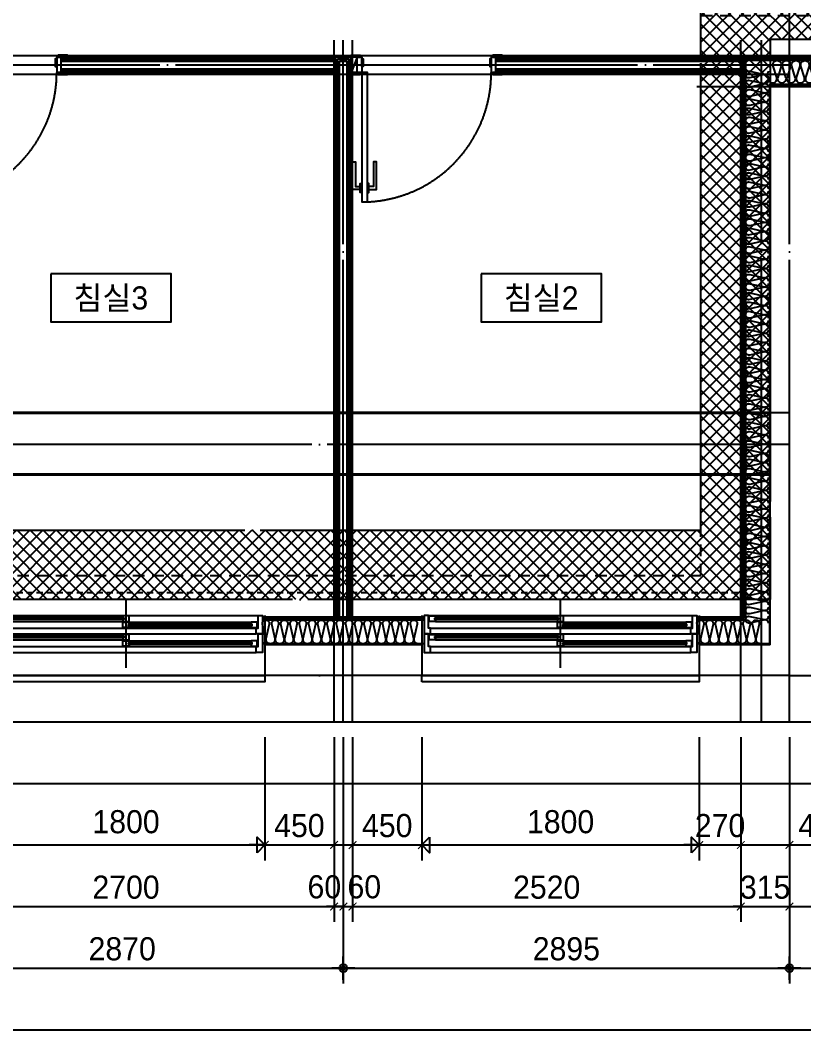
# Model space of a CAD drawing. Header units: millimetres. Extents: x -24416 to 92204, y -190080 to 23760.
# Drawn here: x 64298 to 69383, y -120941 to -114386 of the extents above; entities that cross this region are included whole.
import ezdxf
from ezdxf.enums import TextEntityAlignment as Align
from ezdxf.xclip import XClip

# ---------------------------------------------------------------- set-up
doc = ezdxf.new("R2010")
doc.units = ezdxf.units.MM
doc.header["$LTSCALE"] = 50
doc.header["$XCLIPFRAME"] = 0
for name, pattern in [('AUDIT_D_220706163347-0', [0]), ('CEN', [62, 60, -1, 0, -1]), ('H', [1.3, 0.8, -0.5]), ('HID', [2.5, 1.5, -1]), ('HIDDEN', [2, 1, -1]), ('평면도(기준)$0$CENTER2', [16.25, 15, -0.5, 0.25, -0.5])]:
    doc.linetypes.add(name, pattern=pattern)
doc.layers.get('defpoints').update_dxf_attribs({"color": 139})
for name, color, linetype, plot in [('AA-CEN', 1, 'CEN', False), ('Defpoint', 135, 'Continuous', False), ('MC', 135, 'Continuous', False)]:
    doc.layers.add(name, color=color, linetype=linetype, plot=plot)
for name, color, linetype in [('AA-XXXX-DIMS', 7, 'Continuous'), ('AA-단열-바닥-욕실', 30, 'Continuous'), ('ARDM', 7, 'Continuous'), ('CEN_CON', 1, 'CEN'), ('CEN_WALL', 12, 'CEN'), ('CONC', 2, 'Continuous'), ('dan1', 7, 'HID'), ('DIM', 7, 'AUDIT_D_220706163347-0'), ('ELE3_CON', 7, 'Continuous'), ('HAT', 9, 'Continuous'), ('INS', 252, 'Continuous'), ('INSUL', 8, 'Continuous'), ('SINA-F-FRAME', 4, 'Continuous'), ('WAL_DRY', 7, 'Continuous'), ('WIN', 4, 'Continuous'), ('X - 단위세대$0$ETC', 6, 'Continuous'), ('실명', 3, 'AUDIT_D_220706163347-0'), ('실명박스', 7, 'AUDIT_D_220706163347-0'), ('커튼박스', 6, 'Continuous'), ('평면도(기준)$0$1.EC-F-DOOR', 4, 'Continuous'), ('평면도(기준)$0$1.EC-F-DOOR-F', 4, 'Continuous'), ('확장', 8, 'HIDDEN')]:
    doc.layers.add(name, color=color, linetype=linetype)
doc.styles.add('HAUD01', font='Dotum.ttf')
doc.styles.add('맑은고딕', font='malgun.ttf', dxfattribs={"width": 0.9})
doc.dimstyles.new('DIM-50', dxfattribs={"dimscale": 50, "dimtxt": 3, "dimasz": 1, "dimexe": 2, "dimexo": 2, "dimgap": 1, "dimtad": 1, "dimdec": 0, "dimzin": 0, "dimdsep": 46, "dimtxsty": '맑은고딕', "dimblk1": 'DIMDOT', "dimblk2": 'DIMDOT', "dimsah": 1, "dimcen": 0.09, "dimdle": 2, "dimclrd": 7, "dimclre": 7, "dimclrt": 3, "dimadec": 0, "dimazin": 0, "dimtfac": 1, "dimtdec": 0, "dimtix": 1, "dimtmove": 2, "dimatfit": 3, "dimldrblk": 'DIMDOT', "dimfxl": 1, "dimtolj": 1, "dimtzin": 0, "dimarcsym": 0})
doc.dimstyles.new('MCDIM-50', dxfattribs={"dimscale": 50, "dimtxt": 3, "dimasz": 1, "dimexe": 2, "dimexo": 2, "dimgap": 1, "dimtad": 1, "dimdec": 0, "dimzin": 0, "dimdsep": 46, "dimtxsty": '맑은고딕', "dimblk1": 'ARCHTICK', "dimblk2": 'ARCHTICK', "dimsah": 1, "dimcen": 0.09, "dimdle": 2, "dimclrd": 7, "dimclre": 7, "dimclrt": 3, "dimadec": 0, "dimazin": 0, "dimtfac": 1, "dimtdec": 0, "dimtix": 1, "dimtmove": 2, "dimatfit": 3, "dimldrblk": 'ARCHTICK', "dimfxl": 1, "dimtolj": 1, "dimtzin": 0, "dimarcsym": 0})
doc.dimstyles.new('외부100-win', dxfattribs={"dimscale": 50, "dimtxt": 3, "dimasz": 1, "dimexe": 2, "dimexo": 2.5, "dimgap": 1.5, "dimtad": 1, "dimdec": 0, "dimzin": 0, "dimdsep": 46, "dimtxsty": '맑은고딕', "dimblk": 'DO2-2', "dimblk1": 'DO2-2', "dimblk2": 'DIMDOT', "dimcen": 0.09, "dimdle": 2, "dimclrd": 7, "dimclre": 7, "dimclrt": 3, "dimadec": 0, "dimazin": 0, "dimtfac": 1, "dimtdec": 0, "dimtix": 1, "dimtmove": 2, "dimatfit": 3, "dimldrblk": 'DO2-2', "dimfxl": 1, "dimtolj": 1, "dimtzin": 0, "dimarcsym": 0})

# ---------------------------------------------------------------- blocks, each defined once
blk = doc.blocks.new('WIN_이중창_1800')
at = {"layer": 'Defpoint'}
for p, q in [((-15, 240), (-15, 0)), ((1785, 240), (1785, 0))]:
    blk.add_line(p, q, dxfattribs=at)
at = {"layer": 'WIN'}
blk.add_line((885, -100), (885, 340), dxfattribs=at)
at = {"layer": 'WIN', "color": 8}
for p, q in [((1742, 240), (28, 240)), ((1697, 237), (905, 237)), ((1697, 202), (905, 202)), ((1730, 158), (40, 158)), ((865, 196), (73, 196)), ((865, 161), (73, 161)), ((1730, 120), (40, 120)), ((865, 76), (73, 76)), ((1697, 117), (905, 117)), ((1697, 82), (905, 82)), ((1730, 38), (40, 38)), ((1730, 0), (40, 0)), ((865, 41), (73, 41))]:
    blk.add_line(p, q, dxfattribs=at)
at = {"layer": 'WIN'}
for points in [[(40, 158), (28, 158), (28, 240), (0, 240), (0, 120), (40, 120), (40, 158)], [(905, 216.5), (905, 202), (865, 202), (865, 237), (905, 237), (905, 222.5)], [(1704, 222.5), (1704, 216.5), (898, 216.5), (898, 222.5), (1704, 222.5)], [(1697, 216.5), (1697, 202), (1737, 202), (1737, 237), (1697, 237), (1697, 222.5)], [(1730, 158), (1742, 158), (1742, 240), (1770, 240), (1770, 120), (1730, 120), (1730, 158)], [(73, 175.5), (73, 161), (33, 161), (33, 196), (73, 196), (73, 181.5)], [(872, 181.5), (872, 175.5), (66, 175.5), (66, 181.5), (872, 181.5)], [(865, 175.5), (865, 161), (905, 161), (905, 196), (865, 196), (865, 181.5)], [(40, 38), (28, 38), (28, 120), (0, 120), (0, 0), (40, 0), (40, 38)], [(73, 55.5), (73, 41), (33, 41), (33, 76), (73, 76), (73, 61.5)], [(905, 96.5), (905, 82), (865, 82), (865, 117), (905, 117), (905, 102.5)], [(865, 55.5), (865, 41), (905, 41), (905, 76), (865, 76), (865, 61.5)], [(1704, 102.5), (1704, 96.5), (898, 96.5), (898, 102.5), (1704, 102.5)], [(1697, 96.5), (1697, 82), (1737, 82), (1737, 117), (1697, 117), (1697, 102.5)], [(1730, 38), (1742, 38), (1742, 120), (1770, 120), (1770, 0), (1730, 0), (1730, 38)], [(872, 61.5), (872, 55.5), (66, 55.5), (66, 61.5), (872, 61.5)]]:
    blk.add_lwpolyline(points, dxfattribs=at)
blk = doc.blocks.new('insul1')
blk.add_lwpolyline([(0, 0, 0.480617), (0.146, 0.183), (0.004, 0.817, -1.249969), (0.296, 0.817), (0.154, 0.183, 0.480617), (0.3, 0, 0.480617)], format="xyb")
blk = doc.blocks.new('DongSinsul_1')
at = {"layer": 'INSUL'}
blk.add_lwpolyline([(0, 0.25, 1.34403), (0.35, 0.25), (0.2, 0.75, -1.34403), (0.55, 0.75), (0.4, 0.25)], format="xyb", dxfattribs=at)
blk = doc.blocks.new('A$C3C3C21E6')
at = {"layer": '평면도(기준)$0$1.EC-F-DOOR'}
blk.add_lwpolyline([(70, -210), (70, -1049.6), (106, -1049.6), (106, -210), (70, -210)], dxfattribs=at)
at = {"layer": '평면도(기준)$0$1.EC-F-DOOR', "color": 8}
for points in [[(60, -969.6), (10, -969.6), (10, -789.6), (30, -789.6), (30, -949.6), (60, -949.6)], [(116.1, -969.6), (166.1, -969.6), (166.1, -789.6), (146.1, -789.6), (146.1, -949.6), (116.1, -949.6)]]:
    blk.add_lwpolyline(points, dxfattribs=at)
for points in [[(70, -929.6), (70, -989.6), (60, -989.6), (60, -929.6)], [(106, -929.6), (106, -989.6), (116, -989.6), (116, -929.6)]]:
    blk.add_lwpolyline(points, close=True, dxfattribs=at)
at = {"layer": '평면도(기준)$0$1.EC-F-DOOR', "color": 1, "linetype": '평면도(기준)$0$CENTER2', "ltscale": 6}
blk.add_arc((69.4, -209.7), 840.6, 272.49818, 359.98243, dxfattribs=at)
at = {"layer": '평면도(기준)$0$1.EC-F-DOOR-F'}
for points in [[(60, -110), (40, -110), (0, -110), (0, -98), (60, -98)], [(40, -110), (70, -110), (70, -210), (40, -210)], [(70, -120), (80, -120), (80, -170), (70, -170)], [(910, -120), (900, -120), (900, -170), (910, -170)], [(940, -110), (910, -110), (910, -210), (940, -210)], [(920, -110), (940, -110), (980, -110), (980, -98), (920, -98)], [(0, -222), (60, -222), (60, -210), (0, -210)], [(920, -222), (980, -222), (980, -210), (920, -210)]]:
    blk.add_lwpolyline(points, close=True, dxfattribs=at)
blk = doc.blocks.new('U-121A(확장)1', base_point=(300293.2, -148733.3))
at = {"layer": 'CEN_CON'}
for p, q in [((314628.2, -149033.3), (314628.2, -141708.3)), ((314628.2, -149033.3), (314628.2, -141708.3)), ((314448.2, -149033.3), (314448.2, -144608.3)), ((314628.2, -148733.3), (299993.2, -148733.3)), ((314628.2, -148733.3), (329263.2, -148733.3))]:
    blk.add_line(p, q, dxfattribs=at)
at = {"layer": 'CEN_WALL'}
for p, q in [((311733.2, -149033.3), (311733.2, -144608.3)), ((304443.2, -144768.3), (314628.2, -144768.3)), ((314028.2, -144908.3), (317683.2, -144908.3)), ((314628.2, -147233.3), (304443.2, -147233.3))]:
    blk.add_line(p, q, dxfattribs=at)
at = {"layer": 'CONC'}
for p, q in [((314503.2, -148533.3), (314503.2, -144898.3)), ((314503.2, -144898.3), (315073.2, -144898.3)), ((312243.2, -148533.3), (311223.2, -148533.3)), ((311223.2, -148533.3), (311223.2, -148733.3)), ((312243.2, -148533.3), (312243.2, -148733.3)), ((314503.2, -148533.3), (314043.2, -148533.3)), ((314043.2, -148533.3), (314043.2, -148733.3)), ((312243.2, -148733.3), (311223.2, -148733.3)), ((314628.2, -148733.3), (314043.2, -148733.3)), ((314628.2, -148733.3), (314753.2, -148733.3))]:
    blk.add_line(p, q, dxfattribs=at)
at = {"layer": 'dan1'}
blk.add_lwpolyline([(308563.2, -142508.3), (308253.2, -142508.3), (308253.2, -139348.3), (305613.2, -139348.3), (305613.2, -140233.3), (304993.2, -140233.3), (304993.2, -148083.3), (314053.2, -148083.3), (314053.2, -144448.3), (317843.2, -144448.3), (317843.2, -148083.3), (324403.2, -148083.3), (324403.2, -146593.3), (324713.2, -146593.3)], dxfattribs=at)
at = {"layer": 'ELE3_CON'}
for p, q in [((309423.2, -148733.3), (311223.2, -148733.3)), ((312243.2, -148733.3), (314043.2, -148733.3))]:
    blk.add_line(p, q, dxfattribs=at)
at = {"layer": 'INS'}
for p, q in [((314343.2, -144738.3), (314343.2, -148373.3)), ((314343.2, -144738.3), (315088.2, -144738.3)), ((314498.2, -144893.3), (314498.2, -148528.3)), ((314498.2, -144893.3), (315088.2, -144893.3)), ((312258.2, -148373.3), (311208.2, -148373.3)), ((314343.2, -148373.3), (314028.2, -148373.3)), ((312258.2, -148528.3), (311208.2, -148528.3)), ((314498.2, -148528.3), (314028.2, -148528.3))]:
    blk.add_line(p, q, dxfattribs=at)
at = {"layer": 'MC'}
for p, q in [((311673.2, -149033.3), (311673.2, -144608.3)), ((311793.2, -149033.3), (311793.2, -144608.3)), ((314313.2, -149033.3), (314313.2, -144608.3)), ((304443.2, -144708.3), (317683.2, -144708.3)), ((304443.2, -144828.3), (314628.2, -144828.3)), ((314628.2, -147028.3), (304443.2, -147028.3))]:
    blk.add_line(p, q, dxfattribs=at)
at = {"layer": 'SINA-F-FRAME'}
blk.add_line((311823.2, -144718.3), (311783.2, -144818.3), dxfattribs=at)
at = {"layer": 'WAL_DRY'}
for p, q in [((309903.2, -144718.3), (311683.2, -144718.3)), ((309903.2, -144730.8), (311683.2, -144730.8)), ((311683.2, -148353.3), (311683.2, -144718.3)), ((311683.2, -144718.3), (311783.2, -144718.3)), ((311695.7, -148353.3), (311695.7, -144730.8)), ((311695.7, -144730.8), (311770.7, -144730.8)), ((311770.7, -148353.3), (311770.7, -144730.8)), ((311783.2, -148353.3), (311783.2, -144718.3)), ((312723.2, -144718.3), (314323.2, -144718.3)), ((312723.2, -144730.8), (314323.2, -144730.8)), ((314323.2, -144718.3), (314323.2, -148353.3)), ((314323.2, -144718.3), (315088.2, -144718.3)), ((314333.2, -144728.3), (315088.2, -144728.3)), ((314333.2, -144728.3), (314333.2, -148363.3)), ((309903.2, -144743.3), (311683.2, -144743.3)), ((309903.2, -144793.3), (311683.2, -144793.3)), ((311708.2, -148353.3), (311708.2, -144743.3)), ((311708.2, -144743.3), (311758.2, -144743.3)), ((311758.2, -148353.3), (311758.2, -144743.3)), ((312723.2, -144743.3), (314323.2, -144743.3)), ((312723.2, -144793.3), (314323.2, -144793.3)), ((309903.2, -144805.8), (311683.2, -144805.8)), ((309903.2, -144818.3), (311683.2, -144818.3)), ((312723.2, -144805.8), (314323.2, -144805.8)), ((312723.2, -144818.3), (314323.2, -144818.3)), ((312258.2, -148353.3), (311208.2, -148353.3)), ((312258.2, -148363.3), (311208.2, -148363.3)), ((314323.2, -148353.3), (314028.2, -148353.3)), ((314333.2, -148363.3), (314028.2, -148363.3))]:
    blk.add_line(p, q, dxfattribs=at)
at = {"layer": 'X - 단위세대$0$ETC'}
for points in [[(309423.2, -148773.3), (309423.2, -148733.3), (311223.2, -148733.3), (311223.2, -148773.3), (309423.2, -148773.3)], [(312243.2, -148773.3), (312243.2, -148733.3), (314043.2, -148733.3), (314043.2, -148773.3), (312243.2, -148773.3)]]:
    blk.add_lwpolyline(points, dxfattribs=at)
at = {"layer": '커튼박스', "linetype": 'H'}
for p, q in [((308963.2, -148193.3), (311683.2, -148193.3)), ((311783.2, -148193.3), (314323.2, -148193.3))]:
    blk.add_line(p, q, dxfattribs=at)
at = {"layer": '확장', "ltscale": 0.5, "const_width": 20, "flags": 128}
for points in [[(304543.2, -147028.3), (314493.2, -147028.3)], [(304543.2, -147428.3), (314493.2, -147428.3)]]:
    blk.add_lwpolyline(points, dxfattribs=at)
at = {"layer": 'INS', "xscale": 150.0000000000002, "yscale": 150.0000000000002, "zscale": 150.0000000000002, "rotation": 90, "row_count": 1, "column_count": 60, "row_spacing": -4.733165431326071e-30, "column_spacing": 60.00000000000009}
blk.add_blockref('insul1', (314493.2, -148393.4), dxfattribs=at)
at = {"layer": 'INS', "xscale": 150, "yscale": 150, "zscale": 150, "row_count": 1, "row_spacing": 0, "column_spacing": 60}
for p, column_count in [((311208.2, -148523.3), 17), ((314028.2, -148523.3), 7)]:
    blk.add_blockref('insul1', p, dxfattribs=dict(at, column_count=column_count))
at = {"layer": 'INSUL', "xscale": 150, "yscale": 150, "zscale": 150, "row_count": 1, "column_count": 9, "row_spacing": 1, "column_spacing": 60}
blk.add_blockref('DongSinsul_1', (314493.2, -144888.3), dxfattribs=at)
at = {"layer": 'SINA-F-FRAME'}
for p in [(308963.2, -144608.3), (311783.2, -144608.3)]:
    blk.add_blockref('A$C3C3C21E6', p, dxfattribs=at)
at = {"layer": 'WIN', "xscale": -1}
for p in [(311208.2, -148583.3), (314028.2, -148583.3)]:
    blk.add_blockref('WIN_이중창_1800', p, dxfattribs=at)
blk = doc.blocks.new('A$C415C5DAF')
at = {"layer": '실명박스'}
for points in [[(52010.7, -134409.2), (52010.7, -134721.7), (52792.3, -134721.7), (52792.3, -134409.2)], [(54803.4, -134409.2), (54803.4, -134721.7), (55585, -134721.7), (55585, -134409.2)]]:
    blk.add_lwpolyline(points, close=True, dxfattribs=at)
at = {"layer": '실명', "style": 'HAUD01'}
for s, p in [('침실3', (52400.1, -134563.2)), ('침실2', (55192.8, -134563.2))]:
    blk.add_text(s, height=150, dxfattribs=at).set_placement(p, align=Align.MIDDLE)
blk = doc.blocks.new('A$C1CAF0AFA')
at = {"layer": 'HAT'}
h = blk.add_hatch(dxfattribs=at)
h.set_pattern_fill('_USER', color=5, scale=60, angle=45, double=1, pattern_type=0)
h.set_pattern_definition([(45, (0, -23465.964), (-42.426407, 42.426407), []), (135, (0, -23465.964), (-42.426407, -42.426407), [])])
h.paths.add_polyline_path([(68714.5, -137821.7), (72504.5, -137821.7), (72504.5, -141456.7), (79064.5, -141456.7), (79064.5, -139966.7), (79374.5, -139966.7), (79374.5, -140256.7), (79574.5, -140256.7), (79574.5, -139966.7), (83194.5, -139966.7), (83194.5, -140416.7), (79514.5, -140416.7), (79514.5, -141906.7), (72054.5, -141906.7), (72054.5, -138271.7), (69164.5, -138271.7), (69164.5, -141906.7), (59204.5, -141906.7), (59204.5, -133136.7), (59824.5, -133136.7), (59824.5, -132271.7), (63364.5, -132271.7), (63364.5, -135431.7), (69164.5, -135431.9), (69164.5, -135881.7), (63424.5, -135881.7), (63424.5, -135559.2), (63224.5, -135559.2), (63224.5, -135881.7), (62914.5, -135881.7), (62914.5, -132721.7), (60274.5, -132721.7), (60274.5, -133606.7), (59654.5, -133606.7), (59654.5, -141456.7), (68714.5, -141456.7)])
h.paths.add_polyline_path([(83194.5, -136406.7), (82744.5, -136406.7), (82744.5, -135306.7), (82924.5, -135306.7), (82924.5, -133311.7), (81704.5, -133311.7), (81704.5, -134726.7), (79574.5, -134726.7), (79574.5, -134436.7), (79374.5, -134436.7), (79374.5, -134726.7), (78304.5, -134726.7), (78304.5, -132721.7), (75664.5, -132721.7), (75664.5, -135881.7), (75354.5, -135881.7), (75354.5, -135559.2), (75154.5, -135559.2), (75154.5, -135881.7), (69414.5, -135881.7), (69414.5, -135431.9), (71964.5, -135431.7), (71964.5, -135281.7), (73364.5, -135281.7), (73364.5, -135431.7), (75214.5, -135431.7), (75214.5, -132271.7), (78754.5, -132271.7), (78754.5, -134276.7), (81254.5, -134276.7), (81254.5, -132861.7), (83374.5, -132861.7), (83374.5, -135756.7), (83194.5, -135756.7)])
at = {"layer": 'AA-CEN', "color": 4}
blk.add_lwpolyline([(72054.5, -138271.7), (69164.5, -138271.7), (69164.5, -141906.7), (59204.5, -141906.7), (59204.5, -133136.7), (59824.5, -133136.7), (59824.5, -132271.7), (63364.5, -132271.7), (63364.5, -135431.7), (69164.5, -135431.9), (69164.5, -135881.7), (63424.5, -135881.7), (63424.5, -135559.2), (63224.5, -135559.2), (63224.5, -135881.7), (62914.5, -135881.7), (62914.5, -132721.7), (60274.5, -132721.7), (60274.5, -133606.7), (59654.5, -133606.7), (59654.5, -141456.7), (68714.5, -141456.7), (68714.5, -137821.7), (72504.5, -137821.7)], dxfattribs=at)
blk = doc.blocks.new('_ArchTick')
at = {"color": 0, "linetype": 'ByBlock', "const_width": 0.15}
blk.add_lwpolyline([(-0.5, -0.5), (0.5, 0.5)], dxfattribs=at)
blk = doc.blocks.new('*D89')
at = {"layer": 'defpoints', "color": 0, "linetype": 'ByBlock', "transparency": 16777216}
for p in [(22222.4, -142700.7), (22667.4, -142700.7), (22667.4, -143500.7)]:
    blk.add_point(p, dxfattribs=at)
at = {"layer": 'DIM', "color": 7, "linetype": 'ByBlock', "lineweight": -2, "transparency": 16777216}
for p, q in [((22222.4, -142800.7), (22222.4, -143600.7)), ((22667.4, -142800.7), (22667.4, -143600.7)), ((22122.4, -143500.7), (22767.4, -143500.7))]:
    blk.add_line(p, q, dxfattribs=at)
at = {"layer": 'DIM', "color": 7, "linetype": 'ByBlock', "lineweight": -2, "transparency": 16777216, "xscale": 50, "yscale": 50, "zscale": 50, "rotation": 180}
blk.add_blockref('_ArchTick', (22222.4, -143500.7), dxfattribs=at)
at = {"layer": 'DIM', "color": 7, "linetype": 'ByBlock', "lineweight": -2, "transparency": 16777216, "xscale": 50, "yscale": 50, "zscale": 50}
blk.add_blockref('_ArchTick', (22667.4, -143500.7), dxfattribs=at)
at = {"layer": 'DIM', "color": 3, "linetype": 'ByBlock', "transparency": 16777216, "insert": (22444.9, -143375.6), "char_height": 150, "attachment_point": 5, "style": 'HAUD01'}
blk.add_mtext('\\A1;445', dxfattribs=at)
blk = doc.blocks.new('DIMDOT')
at = {"layer": 'AA-XXXX-DIMS'}
for p, q in [((0, -1.5), (0, 1.5)), ((-1.5, 0), (1.5, 0))]:
    blk.add_line(p, q, dxfattribs=at)
for radius in [0.5, 0.25]:
    blk.add_circle((0, 0), radius, dxfattribs=at)
blk = doc.blocks.new('*D748')
at = {"layer": 'defpoints', "color": 0, "transparency": 16777216}
for p in [(16457.4, -142700.7), (19327.4, -142700.7), (19327.4, -144300.7)]:
    blk.add_point(p, dxfattribs=at)
at = {"layer": 'DIM', "color": 7, "lineweight": -2, "transparency": 16777216}
for p, q in [((16457.4, -142800.7), (16457.4, -144400.7)), ((19327.4, -142800.7), (19327.4, -144400.7)), ((16507.4, -144300.7), (19277.4, -144300.7))]:
    blk.add_line(p, q, dxfattribs=at)
at = {"layer": 'DIM', "color": 7, "lineweight": -2, "transparency": 16777216, "xscale": 50, "yscale": 50, "zscale": 50, "rotation": 180}
blk.add_blockref('DIMDOT', (16457.4, -144300.7), dxfattribs=at)
at = {"layer": 'DIM', "color": 7, "lineweight": -2, "transparency": 16777216, "xscale": 50, "yscale": 50, "zscale": 50}
blk.add_blockref('DIMDOT', (19327.4, -144300.7), dxfattribs=at)
at = {"layer": 'DIM', "color": 3, "transparency": 16777216, "insert": (17892.4, -144175.6), "char_height": 150, "attachment_point": 5, "style": 'HAUD01'}
blk.add_mtext('\\A1;2870', dxfattribs=at)
blk = doc.blocks.new('*D749')
at = {"layer": 'defpoints', "color": 0, "transparency": 16777216}
for p in [(19327.4, -142700.7), (22222.4, -142700.7), (22222.4, -144300.7)]:
    blk.add_point(p, dxfattribs=at)
at = {"layer": 'DIM', "color": 7, "lineweight": -2, "transparency": 16777216}
for p, q in [((19327.4, -142800.7), (19327.4, -144400.7)), ((22222.4, -142800.7), (22222.4, -144400.7)), ((19377.4, -144300.7), (22172.4, -144300.7))]:
    blk.add_line(p, q, dxfattribs=at)
at = {"layer": 'DIM', "color": 7, "lineweight": -2, "transparency": 16777216, "xscale": 50, "yscale": 50, "zscale": 50, "rotation": 180}
blk.add_blockref('DIMDOT', (19327.4, -144300.7), dxfattribs=at)
at = {"layer": 'DIM', "color": 7, "lineweight": -2, "transparency": 16777216, "xscale": 50, "yscale": 50, "zscale": 50}
blk.add_blockref('DIMDOT', (22222.4, -144300.7), dxfattribs=at)
at = {"layer": 'DIM', "color": 3, "transparency": 16777216, "insert": (20774.9, -144175.6), "char_height": 150, "attachment_point": 5, "style": 'HAUD01'}
blk.add_mtext('\\A1;2895', dxfattribs=at)
blk = doc.blocks.new('*D750')
at = {"layer": 'defpoints', "color": 0, "transparency": 16777216}
for p in [(22222.4, -142700.7), (25042.4, -142700.7), (25042.4, -144300.7)]:
    blk.add_point(p, dxfattribs=at)
at = {"layer": 'DIM', "color": 7, "lineweight": -2, "transparency": 16777216}
for p, q in [((22222.4, -142800.7), (22222.4, -144400.7)), ((25042.4, -142800.7), (25042.4, -144400.7)), ((22272.4, -144300.7), (24992.4, -144300.7))]:
    blk.add_line(p, q, dxfattribs=at)
at = {"layer": 'DIM', "color": 7, "lineweight": -2, "transparency": 16777216, "xscale": 50, "yscale": 50, "zscale": 50, "rotation": 180}
blk.add_blockref('DIMDOT', (22222.4, -144300.7), dxfattribs=at)
at = {"layer": 'DIM', "color": 7, "lineweight": -2, "transparency": 16777216, "xscale": 50, "yscale": 50, "zscale": 50}
blk.add_blockref('DIMDOT', (25042.4, -144300.7), dxfattribs=at)
at = {"layer": 'DIM', "color": 3, "transparency": 16777216, "insert": (23632.4, -144175.6), "char_height": 150, "attachment_point": 5, "style": 'HAUD01'}
blk.add_mtext('\\A1;2820', dxfattribs=at)
blk = doc.blocks.new('*D754')
at = {"layer": 'defpoints', "color": 0, "transparency": 16777216}
for p in [(12192.4, -142700.7), (36252.4, -142700.7), (36252.4, -144700.7)]:
    blk.add_point(p, dxfattribs=at)
at = {"layer": 'DIM', "color": 7, "lineweight": -2, "transparency": 16777216}
for p, q in [((12192.4, -142800.7), (12192.4, -144800.7)), ((36252.4, -142800.7), (36252.4, -144800.7)), ((12242.4, -144700.7), (36202.4, -144700.7))]:
    blk.add_line(p, q, dxfattribs=at)
at = {"layer": 'DIM', "color": 7, "lineweight": -2, "transparency": 16777216, "xscale": 50, "yscale": 50, "zscale": 50, "rotation": 180}
blk.add_blockref('DIMDOT', (12192.4, -144700.7), dxfattribs=at)
at = {"layer": 'DIM', "color": 7, "lineweight": -2, "transparency": 16777216, "xscale": 50, "yscale": 50, "zscale": 50}
blk.add_blockref('DIMDOT', (36252.4, -144700.7), dxfattribs=at)
at = {"layer": 'DIM', "color": 3, "transparency": 16777216, "insert": (24222.4, -144575.6), "char_height": 150, "attachment_point": 5, "style": 'HAUD01'}
blk.add_mtext('\\A1;24060', dxfattribs=at)
blk = doc.blocks.new('*D759')
at = {"layer": 'defpoints', "color": 0, "linetype": 'ByBlock', "transparency": 16777216}
for p in [(16567.4, -142700.7), (19267.4, -142700.7), (19267.4, -143900.7)]:
    blk.add_point(p, dxfattribs=at)
at = {"layer": 'DIM', "color": 7, "linetype": 'ByBlock', "lineweight": -2, "transparency": 16777216}
for p, q in [((16567.4, -142800.7), (16567.4, -144000.7)), ((19267.4, -142800.7), (19267.4, -144000.7)), ((16467.4, -143900.7), (19367.4, -143900.7))]:
    blk.add_line(p, q, dxfattribs=at)
at = {"layer": 'DIM', "color": 7, "linetype": 'ByBlock', "lineweight": -2, "transparency": 16777216, "xscale": 50, "yscale": 50, "zscale": 50, "rotation": 180}
blk.add_blockref('_ArchTick', (16567.4, -143900.7), dxfattribs=at)
at = {"layer": 'DIM', "color": 7, "linetype": 'ByBlock', "lineweight": -2, "transparency": 16777216, "xscale": 50, "yscale": 50, "zscale": 50}
blk.add_blockref('_ArchTick', (19267.4, -143900.7), dxfattribs=at)
at = {"layer": 'DIM', "color": 3, "linetype": 'ByBlock', "transparency": 16777216, "insert": (17917.4, -143775.6), "char_height": 150, "attachment_point": 5, "style": 'HAUD01'}
blk.add_mtext('\\A1;2700', dxfattribs=at)
blk = doc.blocks.new('*D760')
at = {"layer": 'defpoints', "color": 0, "linetype": 'ByBlock', "transparency": 16777216}
for p in [(19267.4, -142700.7), (19327.4, -142700.7), (19327.4, -143900.7)]:
    blk.add_point(p, dxfattribs=at)
at = {"layer": 'DIM', "color": 7, "linetype": 'ByBlock', "lineweight": -2, "transparency": 16777216}
for p, q in [((19267.4, -142800.7), (19267.4, -144000.7)), ((19327.4, -142800.7), (19327.4, -144000.7)), ((19267.4, -143900.7), (19217.4, -143900.7)), ((19267.4, -143900.7), (19327.4, -143900.7)), ((19327.4, -143900.7), (19377.4, -143900.7))]:
    blk.add_line(p, q, dxfattribs=at)
at = {"layer": 'DIM', "color": 7, "linetype": 'ByBlock', "lineweight": -2, "transparency": 16777216, "xscale": 50, "yscale": 50, "zscale": 50}
blk.add_blockref('_ArchTick', (19267.4, -143900.7), dxfattribs=at)
at = {"layer": 'DIM', "color": 7, "linetype": 'ByBlock', "lineweight": -2, "transparency": 16777216, "xscale": 50, "yscale": 50, "zscale": 50, "rotation": 180}
blk.add_blockref('_ArchTick', (19327.4, -143900.7), dxfattribs=at)
at = {"layer": 'DIM', "color": 3, "linetype": 'ByBlock', "transparency": 16777216, "insert": (19204.2, -143773.2), "char_height": 150, "attachment_point": 5, "style": 'HAUD01'}
blk.add_mtext('\\A1;60', dxfattribs=at)
blk = doc.blocks.new('*D761')
at = {"layer": 'defpoints', "color": 0, "linetype": 'ByBlock', "transparency": 16777216}
for p in [(19327.4, -142700.7), (19387.4, -142700.7), (19387.4, -143900.7)]:
    blk.add_point(p, dxfattribs=at)
at = {"layer": 'DIM', "color": 7, "linetype": 'ByBlock', "lineweight": -2, "transparency": 16777216}
for p, q in [((19327.4, -142800.7), (19327.4, -144000.7)), ((19387.4, -142800.7), (19387.4, -144000.7)), ((19327.4, -143900.7), (19277.4, -143900.7)), ((19327.4, -143900.7), (19387.4, -143900.7)), ((19387.4, -143900.7), (19437.4, -143900.7))]:
    blk.add_line(p, q, dxfattribs=at)
at = {"layer": 'DIM', "color": 7, "linetype": 'ByBlock', "lineweight": -2, "transparency": 16777216, "xscale": 50, "yscale": 50, "zscale": 50}
blk.add_blockref('_ArchTick', (19327.4, -143900.7), dxfattribs=at)
at = {"layer": 'DIM', "color": 7, "linetype": 'ByBlock', "lineweight": -2, "transparency": 16777216, "xscale": 50, "yscale": 50, "zscale": 50, "rotation": 180}
blk.add_blockref('_ArchTick', (19387.4, -143900.7), dxfattribs=at)
at = {"layer": 'DIM', "color": 3, "linetype": 'ByBlock', "transparency": 16777216, "insert": (19463.5, -143773.2), "char_height": 150, "attachment_point": 5, "style": 'HAUD01'}
blk.add_mtext('\\A1;60', dxfattribs=at)
blk = doc.blocks.new('*D762')
at = {"layer": 'defpoints', "color": 0, "linetype": 'ByBlock', "transparency": 16777216}
for p in [(19387.4, -142700.7), (21907.4, -142700.7), (21907.4, -143900.7)]:
    blk.add_point(p, dxfattribs=at)
at = {"layer": 'DIM', "color": 7, "linetype": 'ByBlock', "lineweight": -2, "transparency": 16777216}
for p, q in [((19387.4, -142800.7), (19387.4, -144000.7)), ((21907.4, -142800.7), (21907.4, -144000.7)), ((19287.4, -143900.7), (22007.4, -143900.7))]:
    blk.add_line(p, q, dxfattribs=at)
at = {"layer": 'DIM', "color": 7, "linetype": 'ByBlock', "lineweight": -2, "transparency": 16777216, "xscale": 50, "yscale": 50, "zscale": 50, "rotation": 180}
blk.add_blockref('_ArchTick', (19387.4, -143900.7), dxfattribs=at)
at = {"layer": 'DIM', "color": 7, "linetype": 'ByBlock', "lineweight": -2, "transparency": 16777216, "xscale": 50, "yscale": 50, "zscale": 50}
blk.add_blockref('_ArchTick', (21907.4, -143900.7), dxfattribs=at)
at = {"layer": 'DIM', "color": 3, "linetype": 'ByBlock', "transparency": 16777216, "insert": (20647.4, -143775.6), "char_height": 150, "attachment_point": 5, "style": 'HAUD01'}
blk.add_mtext('\\A1;2520', dxfattribs=at)
blk = doc.blocks.new('*D763')
at = {"layer": 'defpoints', "color": 0, "linetype": 'ByBlock', "transparency": 16777216}
for p in [(21907.4, -142700.7), (22222.4, -142700.7), (22222.4, -143900.7)]:
    blk.add_point(p, dxfattribs=at)
at = {"layer": 'DIM', "color": 7, "linetype": 'ByBlock', "lineweight": -2, "transparency": 16777216}
for p, q in [((21907.4, -142800.7), (21907.4, -144000.7)), ((22222.4, -142800.7), (22222.4, -144000.7)), ((21907.4, -143900.7), (21857.4, -143900.7)), ((21907.4, -143900.7), (22222.4, -143900.7)), ((22222.4, -143900.7), (22272.4, -143900.7))]:
    blk.add_line(p, q, dxfattribs=at)
at = {"layer": 'DIM', "color": 7, "linetype": 'ByBlock', "lineweight": -2, "transparency": 16777216, "xscale": 50, "yscale": 50, "zscale": 50}
blk.add_blockref('_ArchTick', (21907.4, -143900.7), dxfattribs=at)
at = {"layer": 'DIM', "color": 7, "linetype": 'ByBlock', "lineweight": -2, "transparency": 16777216, "xscale": 50, "yscale": 50, "zscale": 50, "rotation": 180}
blk.add_blockref('_ArchTick', (22222.4, -143900.7), dxfattribs=at)
at = {"layer": 'DIM', "color": 3, "linetype": 'ByBlock', "transparency": 16777216, "insert": (22064.9, -143775.6), "char_height": 150, "attachment_point": 5, "style": 'HAUD01'}
blk.add_mtext('\\A1;315', dxfattribs=at)
blk = doc.blocks.new('DO2-2')
at = {"layer": 'ARDM'}
blk.add_line((0, 0), (-2, 0), dxfattribs=at)
blk.add_lwpolyline([(-1, -1), (-1, 1), (0, 0)], close=True, dxfattribs=at)
blk = doc.blocks.new('*D777')
at = {"layer": 'defpoints', "color": 0, "linetype": 'ByBlock', "transparency": 16777216}
for p in [(17017.4, -142700.7), (18817.4, -142700.7), (18817.4, -143500.7)]:
    blk.add_point(p, dxfattribs=at)
at = {"layer": 'DIM', "color": 7, "linetype": 'ByBlock', "lineweight": -2, "transparency": 16777216}
for p, q in [((17017.4, -142825.7), (17017.4, -143600.7)), ((18817.4, -142825.7), (18817.4, -143600.7)), ((17067.4, -143500.7), (18767.4, -143500.7))]:
    blk.add_line(p, q, dxfattribs=at)
at = {"layer": 'DIM', "color": 7, "linetype": 'ByBlock', "lineweight": -2, "transparency": 16777216, "xscale": 50, "yscale": 50, "zscale": 50, "rotation": 180}
blk.add_blockref('DO2-2', (17017.4, -143500.7), dxfattribs=at)
at = {"layer": 'DIM', "color": 7, "linetype": 'ByBlock', "lineweight": -2, "transparency": 16777216, "xscale": 50, "yscale": 50, "zscale": 50}
blk.add_blockref('DO2-2', (18817.4, -143500.7), dxfattribs=at)
at = {"layer": 'DIM', "color": 3, "linetype": 'ByBlock', "transparency": 16777216, "insert": (17917.4, -143350.6), "char_height": 150, "attachment_point": 5, "style": 'HAUD01'}
blk.add_mtext('\\A1;1800', dxfattribs=at)
blk = doc.blocks.new('*D778')
at = {"layer": 'defpoints', "color": 0, "linetype": 'ByBlock', "transparency": 16777216}
for p in [(18817.4, -142700.7), (19267.4, -142700.7), (19267.4, -143500.7)]:
    blk.add_point(p, dxfattribs=at)
at = {"layer": 'DIM', "color": 7, "linetype": 'ByBlock', "lineweight": -2, "transparency": 16777216}
for p, q in [((18817.4, -142800.7), (18817.4, -143600.7)), ((19267.4, -142800.7), (19267.4, -143600.7)), ((18717.4, -143500.7), (19367.4, -143500.7))]:
    blk.add_line(p, q, dxfattribs=at)
at = {"layer": 'DIM', "color": 7, "linetype": 'ByBlock', "lineweight": -2, "transparency": 16777216, "xscale": 50, "yscale": 50, "zscale": 50, "rotation": 180}
blk.add_blockref('_ArchTick', (18817.4, -143500.7), dxfattribs=at)
at = {"layer": 'DIM', "color": 7, "linetype": 'ByBlock', "lineweight": -2, "transparency": 16777216, "xscale": 50, "yscale": 50, "zscale": 50}
blk.add_blockref('_ArchTick', (19267.4, -143500.7), dxfattribs=at)
at = {"layer": 'DIM', "color": 3, "linetype": 'ByBlock', "transparency": 16777216, "insert": (19042.4, -143375.6), "char_height": 150, "attachment_point": 5, "style": 'HAUD01'}
blk.add_mtext('\\A1;450', dxfattribs=at)
blk = doc.blocks.new('*D779')
at = {"layer": 'defpoints', "color": 0, "linetype": 'ByBlock', "transparency": 16777216}
for p in [(19387.4, -142700.7), (19837.4, -142700.7), (19837.4, -143500.7)]:
    blk.add_point(p, dxfattribs=at)
at = {"layer": 'DIM', "color": 7, "linetype": 'ByBlock', "lineweight": -2, "transparency": 16777216}
for p, q in [((19387.4, -142800.7), (19387.4, -143600.7)), ((19837.4, -142800.7), (19837.4, -143600.7)), ((19287.4, -143500.7), (19937.4, -143500.7))]:
    blk.add_line(p, q, dxfattribs=at)
at = {"layer": 'DIM', "color": 7, "linetype": 'ByBlock', "lineweight": -2, "transparency": 16777216, "xscale": 50, "yscale": 50, "zscale": 50, "rotation": 180}
blk.add_blockref('_ArchTick', (19387.4, -143500.7), dxfattribs=at)
at = {"layer": 'DIM', "color": 7, "linetype": 'ByBlock', "lineweight": -2, "transparency": 16777216, "xscale": 50, "yscale": 50, "zscale": 50}
blk.add_blockref('_ArchTick', (19837.4, -143500.7), dxfattribs=at)
at = {"layer": 'DIM', "color": 3, "linetype": 'ByBlock', "transparency": 16777216, "insert": (19612.4, -143375.6), "char_height": 150, "attachment_point": 5, "style": 'HAUD01'}
blk.add_mtext('\\A1;450', dxfattribs=at)
blk = doc.blocks.new('*D780')
at = {"layer": 'defpoints', "color": 0, "linetype": 'ByBlock', "transparency": 16777216}
for p in [(19837.4, -142700.7), (21637.4, -142700.7), (21637.4, -143500.7)]:
    blk.add_point(p, dxfattribs=at)
at = {"layer": 'DIM', "color": 7, "linetype": 'ByBlock', "lineweight": -2, "transparency": 16777216}
for p, q in [((19837.4, -142825.7), (19837.4, -143600.7)), ((21637.4, -142825.7), (21637.4, -143600.7)), ((19887.4, -143500.7), (21587.4, -143500.7))]:
    blk.add_line(p, q, dxfattribs=at)
at = {"layer": 'DIM', "color": 7, "linetype": 'ByBlock', "lineweight": -2, "transparency": 16777216, "xscale": 50, "yscale": 50, "zscale": 50, "rotation": 180}
blk.add_blockref('DO2-2', (19837.4, -143500.7), dxfattribs=at)
at = {"layer": 'DIM', "color": 7, "linetype": 'ByBlock', "lineweight": -2, "transparency": 16777216, "xscale": 50, "yscale": 50, "zscale": 50}
blk.add_blockref('DO2-2', (21637.4, -143500.7), dxfattribs=at)
at = {"layer": 'DIM', "color": 3, "linetype": 'ByBlock', "transparency": 16777216, "insert": (20737.4, -143350.6), "char_height": 150, "attachment_point": 5, "style": 'HAUD01'}
blk.add_mtext('\\A1;1800', dxfattribs=at)
blk = doc.blocks.new('*D781')
at = {"layer": 'defpoints', "color": 0, "linetype": 'ByBlock', "transparency": 16777216}
for p in [(21637.4, -142700.7), (21907.4, -142700.7), (21907.4, -143500.7)]:
    blk.add_point(p, dxfattribs=at)
at = {"layer": 'DIM', "color": 7, "linetype": 'ByBlock', "lineweight": -2, "transparency": 16777216}
for p, q in [((21637.4, -142800.7), (21637.4, -143600.7)), ((21907.4, -142800.7), (21907.4, -143600.7)), ((21637.4, -143500.7), (21587.4, -143500.7)), ((21637.4, -143500.7), (21907.4, -143500.7)), ((21907.4, -143500.7), (21957.4, -143500.7))]:
    blk.add_line(p, q, dxfattribs=at)
at = {"layer": 'DIM', "color": 7, "linetype": 'ByBlock', "lineweight": -2, "transparency": 16777216, "xscale": 50, "yscale": 50, "zscale": 50}
blk.add_blockref('_ArchTick', (21637.4, -143500.7), dxfattribs=at)
at = {"layer": 'DIM', "color": 7, "linetype": 'ByBlock', "lineweight": -2, "transparency": 16777216, "xscale": 50, "yscale": 50, "zscale": 50, "rotation": 180}
blk.add_blockref('_ArchTick', (21907.4, -143500.7), dxfattribs=at)
at = {"layer": 'DIM', "color": 3, "linetype": 'ByBlock', "transparency": 16777216, "insert": (21772.4, -143375.6), "char_height": 150, "attachment_point": 5, "style": 'HAUD01'}
blk.add_mtext('\\A1;270', dxfattribs=at)
blk = doc.blocks.new('DIM-1108')
at = {"layer": 'DIM'}
for base, p1, p2, picture, middle in [((36252.4, -144700.7), (12192.4, -142700.7), (36252.4, -142700.7), '*D754', (24222.4, -144575.6)), ((19327.4, -144300.7), (16457.4, -142700.7), (19327.4, -142700.7), '*D748', (17892.4, -144175.6)), ((22222.4, -144300.7), (19327.4, -142700.7), (22222.4, -142700.7), '*D749', (20774.9, -144175.6)), ((25042.4, -144300.7), (22222.4, -142700.7), (25042.4, -142700.7), '*D750', (23632.4, -144175.6))]:
    dim = blk.add_linear_dim(base=base, p1=p1, p2=p2, angle=180, dimstyle='DIM-50', override={"dimscale": 50, "dimtxsty": 'HAUD01'}, dxfattribs=at)
    dim.commit()
    dim.dimension.update_dxf_attribs({"geometry": picture, "text_midpoint": middle})
at = {"layer": 'DIM', "linetype": 'ByBlock'}
for base, p1, p2, dimstyle, picture, middle in [((19267.4, -143900.7), (16567.4, -142700.7), (19267.4, -142700.7), 'MCDIM-50', '*D759', (17917.4, -143775.6)), ((18817.4, -143500.7), (17017.4, -142700.7), (18817.4, -142700.7), '외부100-win', '*D777', (17917.4, -143350.6)), ((19267.4, -143500.7), (18817.4, -142700.7), (19267.4, -142700.7), 'MCDIM-50', '*D778', (19042.4, -143375.6)), ((21907.4, -143900.7), (19387.4, -142700.7), (21907.4, -142700.7), 'MCDIM-50', '*D762', (20647.4, -143775.6)), ((19837.4, -143500.7), (19387.4, -142700.7), (19837.4, -142700.7), 'MCDIM-50', '*D779', (19612.4, -143375.6)), ((21637.4, -143500.7), (19837.4, -142700.7), (21637.4, -142700.7), '외부100-win', '*D780', (20737.4, -143350.6)), ((21907.4, -143500.7), (21637.4, -142700.7), (21907.4, -142700.7), 'MCDIM-50', '*D781', (21772.4, -143375.6)), ((22222.4, -143900.7), (21907.4, -142700.7), (22222.4, -142700.7), 'MCDIM-50', '*D763', (22064.9, -143775.6)), ((22667.4, -143500.7), (22222.4, -142700.7), (22667.4, -142700.7), 'MCDIM-50', '*D89', (22444.9, -143375.6))]:
    dim = blk.add_linear_dim(base=base, p1=p1, p2=p2, angle=180, dimstyle=dimstyle, override={"dimtxsty": 'HAUD01'}, dxfattribs=at)
    dim.commit()
    dim.dimension.update_dxf_attribs({"geometry": picture, "text_midpoint": middle})
for base, p1, p2, picture, middle in [((19327.4, -143900.7), (19267.4, -142700.7), (19327.4, -142700.7), '*D760', (19204.2, -143773.2)), ((19387.4, -143900.7), (19327.4, -142700.7), (19387.4, -142700.7), '*D761', (19463.5, -143773.2))]:
    dim = blk.add_linear_dim(base=base, p1=p1, p2=p2, angle=180, dimstyle='MCDIM-50', override={"dimtxsty": 'HAUD01'}, dxfattribs=at)
    dim.commit()
    dim.dimension.update_dxf_attribs({"geometry": picture, "text_midpoint": middle, "dimtype": 128})

msp = doc.modelspace()

# ---------------------------------------------------------------- linework, layer by layer
at = {"layer": 'defpoints'}
for points in [[(86520.1, -103565.7), (52654.5, -103565.7), (52654.5, -120940.7), (86520.1, -120940.7)], [(86120.1, -103965.7), (53054.5, -103965.7), (53054.5, -120540.7), (86120.1, -120540.7)], [(85720.1, -104365.7), (53454.5, -104365.7), (53454.5, -120140.7), (85720.1, -120140.7)], [(85320.1, -104765.7), (53854.5, -104765.7), (53854.5, -119740.7), (85320.1, -119740.7)], [(84920.1, -105165.7), (54254.5, -105165.7), (54254.5, -119340.7), (84920.1, -119340.7)], [(84520.1, -105565.7), (54654.5, -105565.7), (54654.5, -118940.7), (84520.1, -118940.7)]]:
    msp.add_lwpolyline(points, close=True, dxfattribs=at)

# ---------------------------------------------------------------- block references
msp.add_blockref('DIM-1108', (47067.2, 23760))
ref = msp.add_blockref('U-121A(확장)1', (54954.5, -118640.7))
XClip(ref).set_block_clipping_path([(299993.2395842669, -149033.311332551), (329858.8019320485, -135658.3113325509)])
at = {"layer": 'AA-단열-바닥-욕실'}
msp.add_blockref('A$C1CAF0AFA', (0, 23760), dxfattribs=at)
at = {"layer": '실명박스'}
msp.add_blockref('A$C415C5DAF', (12485.4, 18377.1), dxfattribs=at)

doc.saveas('drawing.dxf')
